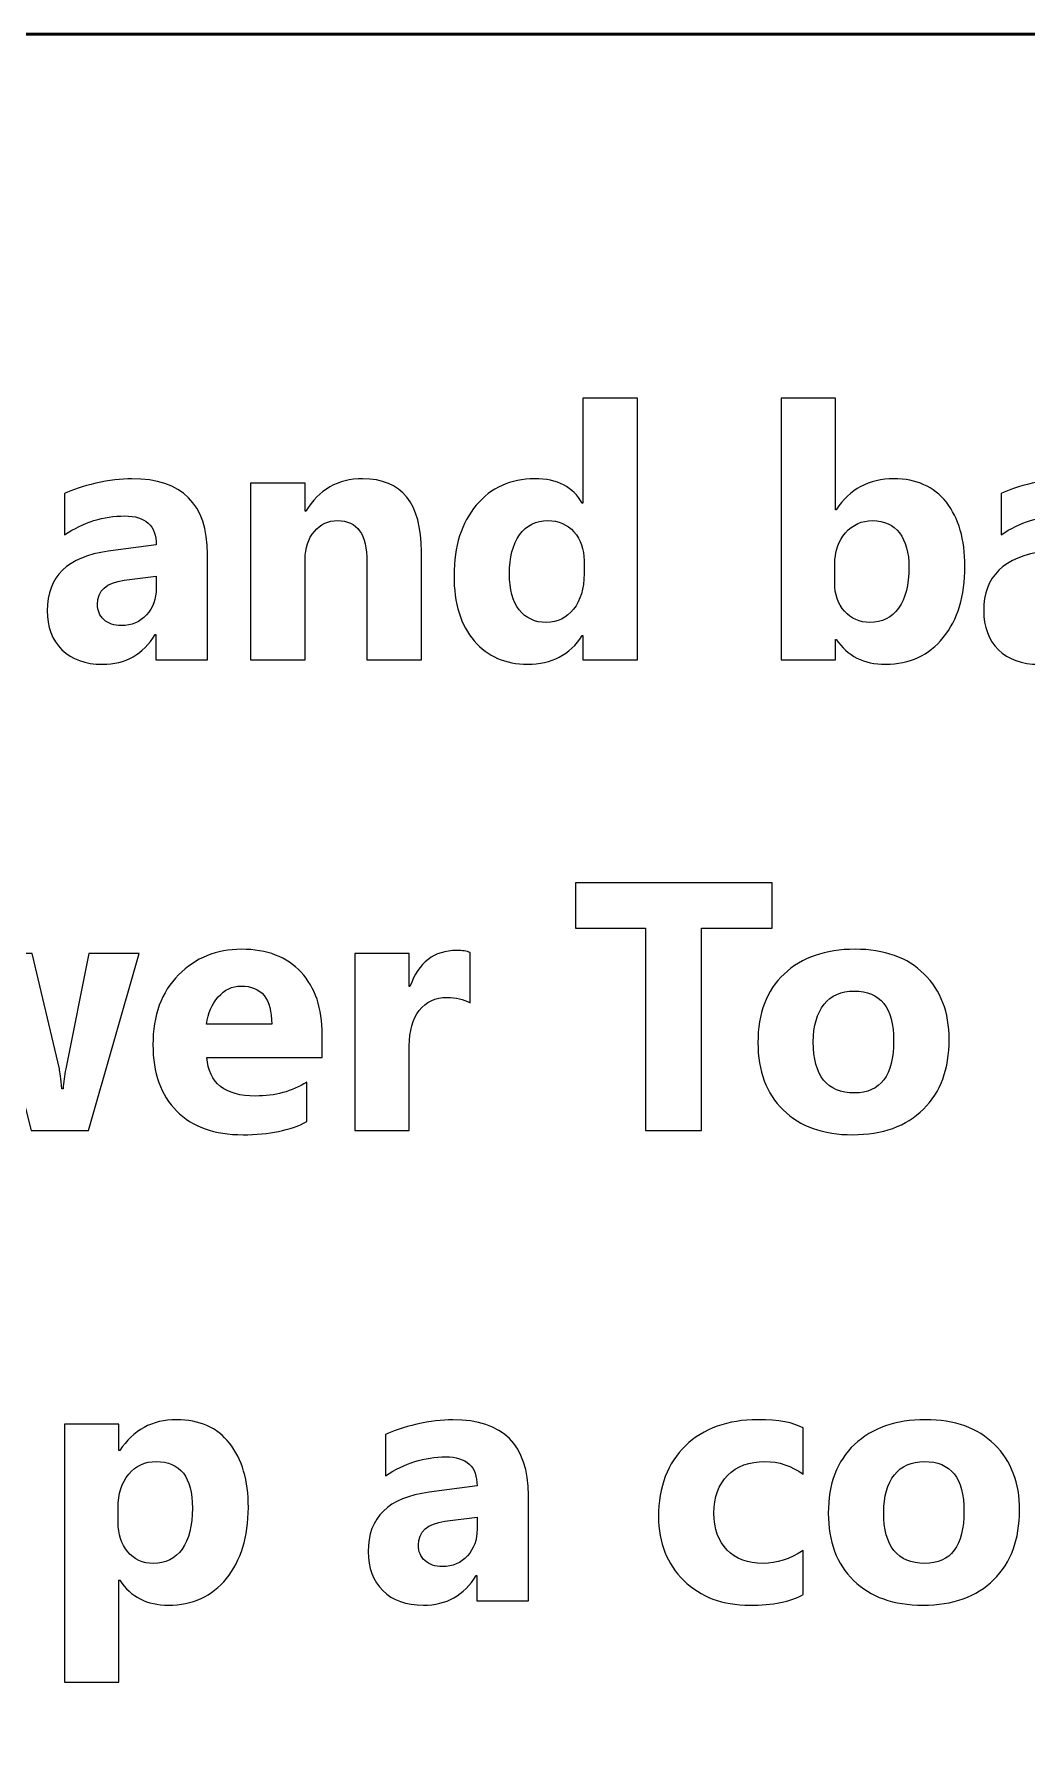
# Model space of a CAD drawing. Header units: centimetres. Extents: x -150 to 29, y -15 to 29.
# Drawn here: x -4.856 to -3.074, y -7.975 to -4.9 of the extents above; entities that cross this region are included whole.
import ezdxf

# ---------------------------------------------------------------- set-up
doc = ezdxf.new("R2010")
doc.units = ezdxf.units.CM
doc.header["$MEASUREMENT"] = 0
doc.layers.add('Layer 1', color=7, linetype='Continuous')

msp = doc.modelspace()

# ---------------------------------------------------------------- linework, layer by layer
at = {"layer": 'Layer 1', "color": 5, "lineweight": 53}
msp.add_open_spline([(-13.5, -4.9), (-13.5, -4.9), (4.5, -4.9), (4.5, -4.9), (4.5, -4.9), (4.5, -4.9), (4.5, -12.1), (4.5, -12.1), (4.5, -12.1), (4.5, -12.1), (-13.5, -12.1), (-13.5, -12.1), (-13.5, -12.1), (-13.5, -12.1), (-13.5, -4.9), (-13.5, -4.9)], degree=3, knots=[0, 0, 0, 0, 0.2, 0.2, 0.2, 0.2, 0.4, 0.4, 0.4, 0.4, 0.6, 0.6, 0.6, 0.6, 1, 1, 1, 1], dxfattribs=at)
at = {"layer": 'Layer 1', "color": 202, "lineweight": 9}
for points, knots in [([(-3.77265, -6.02336), (-3.77265, -6.02336), (-3.87066, -6.02336), (-3.87066, -6.02336), (-3.87066, -6.02336), (-3.87066, -6.02336), (-3.87066, -5.97965), (-3.87066, -5.97965), (-3.87066, -5.97965), (-3.87066, -5.97965), (-3.87182, -5.97965), (-3.87182, -5.97965), (-3.87182, -5.97965), (-3.89415, -6.01394), (-3.92696, -6.03109), (-3.97014, -6.03109), (-3.97014, -6.03109), (-4.00983, -6.03109), (-4.04179, -6.01712), (-4.06592, -5.98907), (-4.06592, -5.98907), (-4.09015, -5.96113), (-4.10222, -5.92197), (-4.10222, -5.8717), (-4.10222, -5.8717), (-4.10222, -5.81921), (-4.08888, -5.77719), (-4.06221, -5.74555), (-4.06221, -5.74555), (-4.03554, -5.7139), (-4.00062, -5.69813), (-3.95744, -5.69813), (-3.95744, -5.69813), (-3.91648, -5.69813), (-3.88801, -5.71274), (-3.87182, -5.74216), (-3.87182, -5.74216), (-3.87182, -5.74216), (-3.87066, -5.74216), (-3.87066, -5.74216), (-3.87066, -5.74216), (-3.87066, -5.74216), (-3.87066, -5.55335), (-3.87066, -5.55335), (-3.87066, -5.55335), (-3.87066, -5.55335), (-3.77265, -5.55335), (-3.77265, -5.55335), (-3.77265, -5.55335), (-3.77265, -5.55335), (-3.77265, -6.02336), (-3.77265, -6.02336)], [0, 0, 0, 0, 0.0714286, 0.0714286, 0.0714286, 0.0714286, 0.1428571, 0.1428571, 0.1428571, 0.1428571, 0.2142857, 0.2142857, 0.2142857, 0.2142857, 0.2857143, 0.2857143, 0.2857143, 0.2857143, 0.3571429, 0.3571429, 0.3571429, 0.3571429, 0.4285714, 0.4285714, 0.4285714, 0.4285714, 0.5, 0.5, 0.5, 0.5, 0.5714286, 0.5714286, 0.5714286, 0.5714286, 0.6428571, 0.6428571, 0.6428571, 0.6428571, 0.7142857, 0.7142857, 0.7142857, 0.7142857, 0.7857143, 0.7857143, 0.7857143, 0.7857143, 0.8571429, 0.8571429, 0.8571429, 0.8571429, 1, 1, 1, 1]), ([(-3.41579, -5.98642), (-3.41579, -5.98642), (-3.41706, -5.98642), (-3.41706, -5.98642), (-3.41706, -5.98642), (-3.41706, -5.98642), (-3.41706, -6.02336), (-3.41706, -6.02336), (-3.41706, -6.02336), (-3.41706, -6.02336), (-3.51495, -6.02336), (-3.51495, -6.02336), (-3.51495, -6.02336), (-3.51495, -6.02336), (-3.51495, -5.55335), (-3.51495, -5.55335), (-3.51495, -5.55335), (-3.51495, -5.55335), (-3.41706, -5.55335), (-3.41706, -5.55335), (-3.41706, -5.55335), (-3.41706, -5.55335), (-3.41706, -5.75359), (-3.41706, -5.75359), (-3.41706, -5.75359), (-3.41706, -5.75359), (-3.41579, -5.75359), (-3.41579, -5.75359), (-3.41579, -5.75359), (-3.39155, -5.71665), (-3.35716, -5.69813), (-3.3125, -5.69813), (-3.3125, -5.69813), (-3.27164, -5.69813), (-3.24011, -5.71221), (-3.21799, -5.74026), (-3.21799, -5.74026), (-3.19587, -5.76841), (-3.18475, -5.80682), (-3.18475, -5.85561), (-3.18475, -5.85561), (-3.18475, -5.90853), (-3.19767, -5.95097), (-3.22349, -5.98304), (-3.22349, -5.98304), (-3.24942, -6.0151), (-3.28392, -6.03109), (-3.3271, -6.03109), (-3.3271, -6.03109), (-3.36615, -6.03109), (-3.39568, -6.01627), (-3.41579, -5.98642)], [0, 0, 0, 0, 0.0714286, 0.0714286, 0.0714286, 0.0714286, 0.1428571, 0.1428571, 0.1428571, 0.1428571, 0.2142857, 0.2142857, 0.2142857, 0.2142857, 0.2857143, 0.2857143, 0.2857143, 0.2857143, 0.3571429, 0.3571429, 0.3571429, 0.3571429, 0.4285714, 0.4285714, 0.4285714, 0.4285714, 0.5, 0.5, 0.5, 0.5, 0.5714286, 0.5714286, 0.5714286, 0.5714286, 0.6428571, 0.6428571, 0.6428571, 0.6428571, 0.7142857, 0.7142857, 0.7142857, 0.7142857, 0.7857143, 0.7857143, 0.7857143, 0.7857143, 0.8571429, 0.8571429, 0.8571429, 0.8571429, 1, 1, 1, 1]), ([(-4.54503, -6.02336), (-4.54503, -6.02336), (-4.63774, -6.02336), (-4.63774, -6.02336), (-4.63774, -6.02336), (-4.63774, -6.02336), (-4.63774, -5.97775), (-4.63774, -5.97775), (-4.63774, -5.97775), (-4.63774, -5.97775), (-4.63901, -5.97775), (-4.63901, -5.97775), (-4.63901, -5.97775), (-4.66029, -6.01331), (-4.69183, -6.03109), (-4.73363, -6.03109), (-4.73363, -6.03109), (-4.76443, -6.03109), (-4.78866, -6.02241), (-4.80634, -6.00494), (-4.80634, -6.00494), (-4.82401, -5.98748), (-4.8328, -5.96409), (-4.8328, -5.93499), (-4.8328, -5.93499), (-4.8328, -5.87339), (-4.79628, -5.83783), (-4.72336, -5.82831), (-4.72336, -5.82831), (-4.72336, -5.82831), (-4.63711, -5.81688), (-4.63711, -5.81688), (-4.63711, -5.81688), (-4.63711, -5.78217), (-4.65595, -5.76481), (-4.69362, -5.76481), (-4.69362, -5.76481), (-4.73141, -5.76481), (-4.76739, -5.77603), (-4.80147, -5.79857), (-4.80147, -5.79857), (-4.80147, -5.79857), (-4.80147, -5.7248), (-4.80147, -5.7248), (-4.80147, -5.7248), (-4.78782, -5.71771), (-4.76919, -5.71157), (-4.74548, -5.70618), (-4.74548, -5.70618), (-4.72188, -5.70078), (-4.70029, -5.69813), (-4.68082, -5.69813), (-4.68082, -5.69813), (-4.59033, -5.69813), (-4.54503, -5.74332), (-4.54503, -5.8336), (-4.54503, -5.8336), (-4.54503, -5.8336), (-4.54503, -6.02336), (-4.54503, -6.02336)], [0, 0, 0, 0, 0.0625, 0.0625, 0.0625, 0.0625, 0.125, 0.125, 0.125, 0.125, 0.1875, 0.1875, 0.1875, 0.1875, 0.25, 0.25, 0.25, 0.25, 0.3125, 0.3125, 0.3125, 0.3125, 0.375, 0.375, 0.375, 0.375, 0.4375, 0.4375, 0.4375, 0.4375, 0.5, 0.5, 0.5, 0.5, 0.5625, 0.5625, 0.5625, 0.5625, 0.625, 0.625, 0.625, 0.625, 0.6875, 0.6875, 0.6875, 0.6875, 0.75, 0.75, 0.75, 0.75, 0.8125, 0.8125, 0.8125, 0.8125, 0.875, 0.875, 0.875, 0.875, 1, 1, 1, 1]), ([(-4.16086, -6.02336), (-4.16086, -6.02336), (-4.25854, -6.02336), (-4.25854, -6.02336), (-4.25854, -6.02336), (-4.25854, -6.02336), (-4.25854, -5.84694), (-4.25854, -5.84694), (-4.25854, -5.84694), (-4.25854, -5.79772), (-4.27611, -5.77317), (-4.31124, -5.77317), (-4.31124, -5.77317), (-4.32818, -5.77317), (-4.34215, -5.77963), (-4.35305, -5.79264), (-4.35305, -5.79264), (-4.36406, -5.80566), (-4.36956, -5.82228), (-4.36956, -5.84228), (-4.36956, -5.84228), (-4.36956, -5.84228), (-4.36956, -6.02336), (-4.36956, -6.02336), (-4.36956, -6.02336), (-4.36956, -6.02336), (-4.46745, -6.02336), (-4.46745, -6.02336), (-4.46745, -6.02336), (-4.46745, -6.02336), (-4.46745, -5.70586), (-4.46745, -5.70586), (-4.46745, -5.70586), (-4.46745, -5.70586), (-4.36956, -5.70586), (-4.36956, -5.70586), (-4.36956, -5.70586), (-4.36956, -5.70586), (-4.36956, -5.75613), (-4.36956, -5.75613), (-4.36956, -5.75613), (-4.36956, -5.75613), (-4.36829, -5.75613), (-4.36829, -5.75613), (-4.36829, -5.75613), (-4.3449, -5.7174), (-4.31093, -5.69813), (-4.26627, -5.69813), (-4.26627, -5.69813), (-4.19599, -5.69813), (-4.16086, -5.74174), (-4.16086, -5.82894), (-4.16086, -5.82894), (-4.16086, -5.82894), (-4.16086, -6.02336), (-4.16086, -6.02336)], [0, 0, 0, 0, 0.0666667, 0.0666667, 0.0666667, 0.0666667, 0.1333333, 0.1333333, 0.1333333, 0.1333333, 0.2, 0.2, 0.2, 0.2, 0.2666667, 0.2666667, 0.2666667, 0.2666667, 0.3333333, 0.3333333, 0.3333333, 0.3333333, 0.4, 0.4, 0.4, 0.4, 0.4666667, 0.4666667, 0.4666667, 0.4666667, 0.5333333, 0.5333333, 0.5333333, 0.5333333, 0.6, 0.6, 0.6, 0.6, 0.6666667, 0.6666667, 0.6666667, 0.6666667, 0.7333333, 0.7333333, 0.7333333, 0.7333333, 0.8, 0.8, 0.8, 0.8, 0.8666667, 0.8666667, 0.8666667, 0.8666667, 1, 1, 1, 1]), ([(-2.86323, -6.02336), (-2.86323, -6.02336), (-2.95594, -6.02336), (-2.95594, -6.02336), (-2.95594, -6.02336), (-2.95594, -6.02336), (-2.95594, -5.97775), (-2.95594, -5.97775), (-2.95594, -5.97775), (-2.95594, -5.97775), (-2.95721, -5.97775), (-2.95721, -5.97775), (-2.95721, -5.97775), (-2.97849, -6.01331), (-3.01003, -6.03109), (-3.05183, -6.03109), (-3.05183, -6.03109), (-3.08263, -6.03109), (-3.10686, -6.02241), (-3.12454, -6.00494), (-3.12454, -6.00494), (-3.14221, -5.98748), (-3.151, -5.96409), (-3.151, -5.93499), (-3.151, -5.93499), (-3.151, -5.87339), (-3.11448, -5.83783), (-3.04156, -5.82831), (-3.04156, -5.82831), (-3.04156, -5.82831), (-2.95531, -5.81688), (-2.95531, -5.81688), (-2.95531, -5.81688), (-2.95531, -5.78217), (-2.97415, -5.76481), (-3.01182, -5.76481), (-3.01182, -5.76481), (-3.04961, -5.76481), (-3.08559, -5.77603), (-3.11967, -5.79857), (-3.11967, -5.79857), (-3.11967, -5.79857), (-3.11967, -5.7248), (-3.11967, -5.7248), (-3.11967, -5.7248), (-3.10602, -5.71771), (-3.08739, -5.71157), (-3.06368, -5.70618), (-3.06368, -5.70618), (-3.04008, -5.70078), (-3.01849, -5.69813), (-2.99902, -5.69813), (-2.99902, -5.69813), (-2.90853, -5.69813), (-2.86323, -5.74332), (-2.86323, -5.8336), (-2.86323, -5.8336), (-2.86323, -5.8336), (-2.86323, -6.02336), (-2.86323, -6.02336)], [0, 0, 0, 0, 0.0625, 0.0625, 0.0625, 0.0625, 0.125, 0.125, 0.125, 0.125, 0.1875, 0.1875, 0.1875, 0.1875, 0.25, 0.25, 0.25, 0.25, 0.3125, 0.3125, 0.3125, 0.3125, 0.375, 0.375, 0.375, 0.375, 0.4375, 0.4375, 0.4375, 0.4375, 0.5, 0.5, 0.5, 0.5, 0.5625, 0.5625, 0.5625, 0.5625, 0.625, 0.625, 0.625, 0.625, 0.6875, 0.6875, 0.6875, 0.6875, 0.75, 0.75, 0.75, 0.75, 0.8125, 0.8125, 0.8125, 0.8125, 0.875, 0.875, 0.875, 0.875, 1, 1, 1, 1]), ([(-3.86875, -5.86895), (-3.86875, -5.86895), (-3.86875, -5.84503), (-3.86875, -5.84503), (-3.86875, -5.84503), (-3.86875, -5.82439), (-3.87478, -5.80725), (-3.88674, -5.7936), (-3.88674, -5.7936), (-3.8987, -5.77994), (-3.91436, -5.77317), (-3.93352, -5.77317), (-3.93352, -5.77317), (-3.95522, -5.77317), (-3.97226, -5.78164), (-3.98443, -5.79868), (-3.98443, -5.79868), (-3.9966, -5.81582), (-4.00274, -5.83921), (-4.00274, -5.86895), (-4.00274, -5.86895), (-4.00274, -5.89689), (-3.99681, -5.91837), (-3.98506, -5.9334), (-3.98506, -5.9334), (-3.97321, -5.94854), (-3.95691, -5.95605), (-3.93606, -5.95605), (-3.93606, -5.95605), (-3.91616, -5.95605), (-3.89997, -5.94811), (-3.88748, -5.93224), (-3.88748, -5.93224), (-3.87499, -5.91626), (-3.86875, -5.8952), (-3.86875, -5.86895)], [0, 0, 0, 0, 0.1, 0.1, 0.1, 0.1, 0.2, 0.2, 0.2, 0.2, 0.3, 0.3, 0.3, 0.3, 0.4, 0.4, 0.4, 0.4, 0.5, 0.5, 0.5, 0.5, 0.6, 0.6, 0.6, 0.6, 0.7, 0.7, 0.7, 0.7, 0.8, 0.8, 0.8, 0.8, 1, 1, 1, 1]), ([(-3.41854, -5.85254), (-3.41854, -5.85254), (-3.41854, -5.88504), (-3.41854, -5.88504), (-3.41854, -5.88504), (-3.41854, -5.90557), (-3.41272, -5.9225), (-3.40087, -5.93594), (-3.40087, -5.93594), (-3.38912, -5.94938), (-3.37398, -5.95605), (-3.35557, -5.95605), (-3.35557, -5.95605), (-3.33334, -5.95605), (-3.31599, -5.94748), (-3.30371, -5.93023), (-3.30371, -5.93023), (-3.29143, -5.91298), (-3.28519, -5.88853), (-3.28519, -5.85688), (-3.28519, -5.85688), (-3.28519, -5.83064), (-3.29091, -5.81011), (-3.30212, -5.79529), (-3.30212, -5.79529), (-3.31345, -5.78058), (-3.32943, -5.77317), (-3.35038, -5.77317), (-3.35038, -5.77317), (-3.36996, -5.77317), (-3.38626, -5.78047), (-3.39917, -5.79518), (-3.39917, -5.79518), (-3.41208, -5.80979), (-3.41854, -5.82894), (-3.41854, -5.85254)], [0, 0, 0, 0, 0.1, 0.1, 0.1, 0.1, 0.2, 0.2, 0.2, 0.2, 0.3, 0.3, 0.3, 0.3, 0.4, 0.4, 0.4, 0.4, 0.5, 0.5, 0.5, 0.5, 0.6, 0.6, 0.6, 0.6, 0.7, 0.7, 0.7, 0.7, 0.8, 0.8, 0.8, 0.8, 1, 1, 1, 1]), ([(-4.63711, -5.89435), (-4.63711, -5.89435), (-4.63711, -5.87297), (-4.63711, -5.87297), (-4.63711, -5.87297), (-4.63711, -5.87297), (-4.69479, -5.88038), (-4.69479, -5.88038), (-4.69479, -5.88038), (-4.72664, -5.88451), (-4.74252, -5.8989), (-4.74252, -5.92356), (-4.74252, -5.92356), (-4.74252, -5.93467), (-4.73871, -5.94388), (-4.73098, -5.95097), (-4.73098, -5.95097), (-4.72315, -5.95806), (-4.71267, -5.96166), (-4.69945, -5.96166), (-4.69945, -5.96166), (-4.68103, -5.96166), (-4.66611, -5.95531), (-4.65447, -5.94261), (-4.65447, -5.94261), (-4.64293, -5.92991), (-4.63711, -5.91382), (-4.63711, -5.89435)], [0, 0, 0, 0, 0.125, 0.125, 0.125, 0.125, 0.25, 0.25, 0.25, 0.25, 0.375, 0.375, 0.375, 0.375, 0.5, 0.5, 0.5, 0.5, 0.625, 0.625, 0.625, 0.625, 0.75, 0.75, 0.75, 0.75, 1, 1, 1, 1]), ([(-3.53073, -6.50491), (-3.53073, -6.50491), (-3.65762, -6.50491), (-3.65762, -6.50491), (-3.65762, -6.50491), (-3.65762, -6.50491), (-3.65762, -6.86802), (-3.65762, -6.86802), (-3.65762, -6.86802), (-3.65762, -6.86802), (-3.75806, -6.86802), (-3.75806, -6.86802), (-3.75806, -6.86802), (-3.75806, -6.86802), (-3.75806, -6.50491), (-3.75806, -6.50491), (-3.75806, -6.50491), (-3.75806, -6.50491), (-3.88421, -6.50491), (-3.88421, -6.50491), (-3.88421, -6.50491), (-3.88421, -6.50491), (-3.88421, -6.42341), (-3.88421, -6.42341), (-3.88421, -6.42341), (-3.88421, -6.42341), (-3.53073, -6.42341), (-3.53073, -6.42341), (-3.53073, -6.42341), (-3.53073, -6.42341), (-3.53073, -6.50491), (-3.53073, -6.50491)], [0, 0, 0, 0, 0.1111111, 0.1111111, 0.1111111, 0.1111111, 0.2222222, 0.2222222, 0.2222222, 0.2222222, 0.3333333, 0.3333333, 0.3333333, 0.3333333, 0.4444444, 0.4444444, 0.4444444, 0.4444444, 0.5555556, 0.5555556, 0.5555556, 0.5555556, 0.6666667, 0.6666667, 0.6666667, 0.6666667, 0.7777778, 0.7777778, 0.7777778, 0.7777778, 1, 1, 1, 1]), ([(-4.33876, -6.73721), (-4.33876, -6.73721), (-4.54588, -6.73721), (-4.54588, -6.73721), (-4.54588, -6.73721), (-4.5426, -6.78325), (-4.51349, -6.80632), (-4.45878, -6.80632), (-4.45878, -6.80632), (-4.42385, -6.80632), (-4.39316, -6.79806), (-4.3667, -6.78155), (-4.3667, -6.78155), (-4.3667, -6.78155), (-4.3667, -6.85225), (-4.3667, -6.85225), (-4.3667, -6.85225), (-4.39602, -6.86791), (-4.43412, -6.87575), (-4.48111, -6.87575), (-4.48111, -6.87575), (-4.53233, -6.87575), (-4.57213, -6.86156), (-4.60049, -6.83309), (-4.60049, -6.83309), (-4.62875, -6.80473), (-4.64293, -6.76504), (-4.64293, -6.71424), (-4.64293, -6.71424), (-4.64293, -6.66154), (-4.62769, -6.61973), (-4.597, -6.58894), (-4.597, -6.58894), (-4.56641, -6.55814), (-4.52884, -6.54279), (-4.48418, -6.54279), (-4.48418, -6.54279), (-4.43793, -6.54279), (-4.40205, -6.55655), (-4.37676, -6.58396), (-4.37676, -6.58396), (-4.35146, -6.61148), (-4.33876, -6.64884), (-4.33876, -6.69593), (-4.33876, -6.69593), (-4.33876, -6.69593), (-4.33876, -6.73721), (-4.33876, -6.73721)], [0, 0, 0, 0, 0.0769231, 0.0769231, 0.0769231, 0.0769231, 0.1538462, 0.1538462, 0.1538462, 0.1538462, 0.2307692, 0.2307692, 0.2307692, 0.2307692, 0.3076923, 0.3076923, 0.3076923, 0.3076923, 0.3846154, 0.3846154, 0.3846154, 0.3846154, 0.4615385, 0.4615385, 0.4615385, 0.4615385, 0.5384615, 0.5384615, 0.5384615, 0.5384615, 0.6153846, 0.6153846, 0.6153846, 0.6153846, 0.6923077, 0.6923077, 0.6923077, 0.6923077, 0.7692308, 0.7692308, 0.7692308, 0.7692308, 0.8461538, 0.8461538, 0.8461538, 0.8461538, 1, 1, 1, 1]), ([(-4.07333, -6.63889), (-4.08518, -6.63243), (-4.09894, -6.62926), (-4.1146, -6.62926), (-4.1146, -6.62926), (-4.13588, -6.62926), (-4.15249, -6.63709), (-4.16456, -6.65265), (-4.16456, -6.65265), (-4.17652, -6.66831), (-4.18255, -6.68948), (-4.18255, -6.71636), (-4.18255, -6.71636), (-4.18255, -6.71636), (-4.18255, -6.86802), (-4.18255, -6.86802), (-4.18255, -6.86802), (-4.18255, -6.86802), (-4.28044, -6.86802), (-4.28044, -6.86802), (-4.28044, -6.86802), (-4.28044, -6.86802), (-4.28044, -6.55052), (-4.28044, -6.55052), (-4.28044, -6.55052), (-4.28044, -6.55052), (-4.18255, -6.55052), (-4.18255, -6.55052), (-4.18255, -6.55052), (-4.18255, -6.55052), (-4.18255, -6.60947), (-4.18255, -6.60947), (-4.18255, -6.60947), (-4.18255, -6.60947), (-4.18128, -6.60947), (-4.18128, -6.60947), (-4.18128, -6.60947), (-4.16572, -6.56639), (-4.13789, -6.54491), (-4.09756, -6.54491), (-4.09756, -6.54491), (-4.08719, -6.54491), (-4.07915, -6.54618), (-4.07333, -6.54861), (-4.07333, -6.54861), (-4.07333, -6.54861), (-4.07333, -6.63889), (-4.07333, -6.63889)], [0, 0, 0, 0, 0.0769231, 0.0769231, 0.0769231, 0.0769231, 0.1538462, 0.1538462, 0.1538462, 0.1538462, 0.2307692, 0.2307692, 0.2307692, 0.2307692, 0.3076923, 0.3076923, 0.3076923, 0.3076923, 0.3846154, 0.3846154, 0.3846154, 0.3846154, 0.4615385, 0.4615385, 0.4615385, 0.4615385, 0.5384615, 0.5384615, 0.5384615, 0.5384615, 0.6153846, 0.6153846, 0.6153846, 0.6153846, 0.6923077, 0.6923077, 0.6923077, 0.6923077, 0.7692308, 0.7692308, 0.7692308, 0.7692308, 0.8461538, 0.8461538, 0.8461538, 0.8461538, 1, 1, 1, 1]), ([(-3.38626, -6.87575), (-3.43918, -6.87575), (-3.48077, -6.86093), (-3.51104, -6.8313), (-3.51104, -6.8313), (-3.5413, -6.80166), (-3.55644, -6.76134), (-3.55644, -6.71054), (-3.55644, -6.71054), (-3.55644, -6.65805), (-3.54078, -6.61688), (-3.50934, -6.58724), (-3.50934, -6.58724), (-3.47791, -6.55761), (-3.43537, -6.54279), (-3.38192, -6.54279), (-3.38192, -6.54279), (-3.32921, -6.54279), (-3.28783, -6.55761), (-3.25788, -6.58724), (-3.25788, -6.58724), (-3.22793, -6.61688), (-3.2129, -6.65614), (-3.2129, -6.70493), (-3.2129, -6.70493), (-3.2129, -6.75764), (-3.22836, -6.79933), (-3.25926, -6.82992), (-3.25926, -6.82992), (-3.29016, -6.86051), (-3.3325, -6.87575), (-3.38626, -6.87575)], [0, 0, 0, 0, 0.1111111, 0.1111111, 0.1111111, 0.1111111, 0.2222222, 0.2222222, 0.2222222, 0.2222222, 0.3333333, 0.3333333, 0.3333333, 0.3333333, 0.4444444, 0.4444444, 0.4444444, 0.4444444, 0.5555556, 0.5555556, 0.5555556, 0.5555556, 0.6666667, 0.6666667, 0.6666667, 0.6666667, 0.7777778, 0.7777778, 0.7777778, 0.7777778, 1, 1, 1, 1]), ([(-4.66748, -6.55052), (-4.66748, -6.55052), (-4.75892, -6.86802), (-4.75892, -6.86802), (-4.75892, -6.86802), (-4.75892, -6.86802), (-4.8619, -6.86802), (-4.8619, -6.86802), (-4.8619, -6.86802), (-4.8619, -6.86802), (-4.90868, -6.68196), (-4.90868, -6.68196), (-4.90868, -6.68196), (-4.91175, -6.66958), (-4.91355, -6.65604), (-4.91397, -6.64132), (-4.91397, -6.64132), (-4.91397, -6.64132), (-4.91577, -6.64132), (-4.91577, -6.64132), (-4.91577, -6.64132), (-4.91725, -6.65752), (-4.91926, -6.67064), (-4.92201, -6.68069), (-4.92201, -6.68069), (-4.92201, -6.68069), (-4.97228, -6.86802), (-4.97228, -6.86802), (-4.97228, -6.86802), (-4.97228, -6.86802), (-5.07388, -6.86802), (-5.07388, -6.86802), (-5.07388, -6.86802), (-5.07388, -6.86802), (-5.16353, -6.55052), (-5.16353, -6.55052), (-5.16353, -6.55052), (-5.16353, -6.55052), (-5.06372, -6.55052), (-5.06372, -6.55052), (-5.06372, -6.55052), (-5.06372, -6.55052), (-5.02002, -6.75764), (-5.02002, -6.75764), (-5.02002, -6.75764), (-5.0179, -6.76737), (-5.01631, -6.77912), (-5.01536, -6.79298), (-5.01536, -6.79298), (-5.01536, -6.79298), (-5.01345, -6.79298), (-5.01345, -6.79298), (-5.01345, -6.79298), (-5.0124, -6.77848), (-5.0106, -6.76631), (-5.00784, -6.75637), (-5.00784, -6.75637), (-5.00784, -6.75637), (-4.95334, -6.55052), (-4.95334, -6.55052), (-4.95334, -6.55052), (-4.95334, -6.55052), (-4.86, -6.55052), (-4.86, -6.55052), (-4.86, -6.55052), (-4.86, -6.55052), (-4.81099, -6.75764), (-4.81099, -6.75764), (-4.81099, -6.75764), (-4.80972, -6.76282), (-4.80835, -6.77478), (-4.80666, -6.79362), (-4.80666, -6.79362), (-4.80666, -6.79362), (-4.80443, -6.79362), (-4.80443, -6.79362), (-4.80443, -6.79362), (-4.80348, -6.78166), (-4.80179, -6.76959), (-4.79956, -6.75764), (-4.79956, -6.75764), (-4.79956, -6.75764), (-4.75829, -6.55052), (-4.75829, -6.55052), (-4.75829, -6.55052), (-4.75829, -6.55052), (-4.66748, -6.55052), (-4.66748, -6.55052)], [0, 0, 0, 0, 0.0434783, 0.0434783, 0.0434783, 0.0434783, 0.0869565, 0.0869565, 0.0869565, 0.0869565, 0.1304348, 0.1304348, 0.1304348, 0.1304348, 0.173913, 0.173913, 0.173913, 0.173913, 0.2173913, 0.2173913, 0.2173913, 0.2173913, 0.2608696, 0.2608696, 0.2608696, 0.2608696, 0.3043478, 0.3043478, 0.3043478, 0.3043478, 0.3478261, 0.3478261, 0.3478261, 0.3478261, 0.3913043, 0.3913043, 0.3913043, 0.3913043, 0.4347826, 0.4347826, 0.4347826, 0.4347826, 0.4782609, 0.4782609, 0.4782609, 0.4782609, 0.5217391, 0.5217391, 0.5217391, 0.5217391, 0.5652174, 0.5652174, 0.5652174, 0.5652174, 0.6086957, 0.6086957, 0.6086957, 0.6086957, 0.6521739, 0.6521739, 0.6521739, 0.6521739, 0.6956522, 0.6956522, 0.6956522, 0.6956522, 0.7391304, 0.7391304, 0.7391304, 0.7391304, 0.7826087, 0.7826087, 0.7826087, 0.7826087, 0.826087, 0.826087, 0.826087, 0.826087, 0.8695652, 0.8695652, 0.8695652, 0.8695652, 0.9130435, 0.9130435, 0.9130435, 0.9130435, 1, 1, 1, 1]), ([(-4.42957, -6.67699), (-4.42957, -6.63159), (-4.44798, -6.60883), (-4.48481, -6.60883), (-4.48481, -6.60883), (-4.50048, -6.60883), (-4.51413, -6.61529), (-4.52556, -6.62831), (-4.52556, -6.62831), (-4.5371, -6.64132), (-4.54397, -6.65762), (-4.54651, -6.67699), (-4.54651, -6.67699), (-4.54651, -6.67699), (-4.42957, -6.67699), (-4.42957, -6.67699)], [0, 0, 0, 0, 0.2, 0.2, 0.2, 0.2, 0.4, 0.4, 0.4, 0.4, 0.6, 0.6, 0.6, 0.6, 1, 1, 1, 1]), ([(-3.38372, -6.61783), (-3.4069, -6.61783), (-3.42489, -6.62577), (-3.43769, -6.64164), (-3.43769, -6.64164), (-3.4505, -6.65762), (-3.45696, -6.68017), (-3.45696, -6.70927), (-3.45696, -6.70927), (-3.45696, -6.77023), (-3.4323, -6.80071), (-3.38308, -6.80071), (-3.38308, -6.80071), (-3.3362, -6.80071), (-3.3127, -6.76938), (-3.3127, -6.70684), (-3.3127, -6.70684), (-3.3127, -6.64746), (-3.33641, -6.61783), (-3.38372, -6.61783)], [0, 0, 0, 0, 0.1666667, 0.1666667, 0.1666667, 0.1666667, 0.3333333, 0.3333333, 0.3333333, 0.3333333, 0.5, 0.5, 0.5, 0.5, 0.6666667, 0.6666667, 0.6666667, 0.6666667, 1, 1, 1, 1]), ([(-4.70263, -7.67574), (-4.70263, -7.67574), (-4.7039, -7.67574), (-4.7039, -7.67574), (-4.7039, -7.67574), (-4.7039, -7.67574), (-4.7039, -7.85873), (-4.7039, -7.85873), (-4.7039, -7.85873), (-4.7039, -7.85873), (-4.80179, -7.85873), (-4.80179, -7.85873), (-4.80179, -7.85873), (-4.80179, -7.85873), (-4.80179, -7.39518), (-4.80179, -7.39518), (-4.80179, -7.39518), (-4.80179, -7.39518), (-4.7039, -7.39518), (-4.7039, -7.39518), (-4.7039, -7.39518), (-4.7039, -7.39518), (-4.7039, -7.44291), (-4.7039, -7.44291), (-4.7039, -7.44291), (-4.7039, -7.44291), (-4.70263, -7.44291), (-4.70263, -7.44291), (-4.70263, -7.44291), (-4.67839, -7.40597), (-4.64442, -7.38745), (-4.60061, -7.38745), (-4.60061, -7.38745), (-4.55944, -7.38745), (-4.52769, -7.40153), (-4.50525, -7.42979), (-4.50525, -7.42979), (-4.48281, -7.45794), (-4.47159, -7.49636), (-4.47159, -7.54493), (-4.47159, -7.54493), (-4.47159, -7.59785), (-4.48472, -7.64029), (-4.51086, -7.67236), (-4.51086, -7.67236), (-4.537, -7.70442), (-4.57182, -7.72041), (-4.61521, -7.72041), (-4.61521, -7.72041), (-4.65342, -7.72041), (-4.68252, -7.70559), (-4.70263, -7.67574)], [0, 0, 0, 0, 0.0714286, 0.0714286, 0.0714286, 0.0714286, 0.1428571, 0.1428571, 0.1428571, 0.1428571, 0.2142857, 0.2142857, 0.2142857, 0.2142857, 0.2857143, 0.2857143, 0.2857143, 0.2857143, 0.3571429, 0.3571429, 0.3571429, 0.3571429, 0.4285714, 0.4285714, 0.4285714, 0.4285714, 0.5, 0.5, 0.5, 0.5, 0.5714286, 0.5714286, 0.5714286, 0.5714286, 0.6428571, 0.6428571, 0.6428571, 0.6428571, 0.7142857, 0.7142857, 0.7142857, 0.7142857, 0.7857143, 0.7857143, 0.7857143, 0.7857143, 0.8571429, 0.8571429, 0.8571429, 0.8571429, 1, 1, 1, 1]), ([(-3.96867, -7.71268), (-3.96867, -7.71268), (-4.06138, -7.71268), (-4.06138, -7.71268), (-4.06138, -7.71268), (-4.06138, -7.71268), (-4.06138, -7.66707), (-4.06138, -7.66707), (-4.06138, -7.66707), (-4.06138, -7.66707), (-4.06265, -7.66707), (-4.06265, -7.66707), (-4.06265, -7.66707), (-4.08393, -7.70263), (-4.11547, -7.72041), (-4.15727, -7.72041), (-4.15727, -7.72041), (-4.18807, -7.72041), (-4.2123, -7.71173), (-4.22998, -7.69426), (-4.22998, -7.69426), (-4.24765, -7.6768), (-4.25644, -7.65341), (-4.25644, -7.62431), (-4.25644, -7.62431), (-4.25644, -7.56271), (-4.21992, -7.52715), (-4.147, -7.51763), (-4.147, -7.51763), (-4.147, -7.51763), (-4.06075, -7.5062), (-4.06075, -7.5062), (-4.06075, -7.5062), (-4.06075, -7.47149), (-4.07959, -7.45413), (-4.11726, -7.45413), (-4.11726, -7.45413), (-4.15505, -7.45413), (-4.19103, -7.46535), (-4.22511, -7.48789), (-4.22511, -7.48789), (-4.22511, -7.48789), (-4.22511, -7.41412), (-4.22511, -7.41412), (-4.22511, -7.41412), (-4.21146, -7.40703), (-4.19283, -7.40089), (-4.16912, -7.3955), (-4.16912, -7.3955), (-4.14552, -7.3901), (-4.12393, -7.38745), (-4.10446, -7.38745), (-4.10446, -7.38745), (-4.01397, -7.38745), (-3.96867, -7.43264), (-3.96867, -7.52292), (-3.96867, -7.52292), (-3.96867, -7.52292), (-3.96867, -7.71268), (-3.96867, -7.71268)], [0, 0, 0, 0, 0.0625, 0.0625, 0.0625, 0.0625, 0.125, 0.125, 0.125, 0.125, 0.1875, 0.1875, 0.1875, 0.1875, 0.25, 0.25, 0.25, 0.25, 0.3125, 0.3125, 0.3125, 0.3125, 0.375, 0.375, 0.375, 0.375, 0.4375, 0.4375, 0.4375, 0.4375, 0.5, 0.5, 0.5, 0.5, 0.5625, 0.5625, 0.5625, 0.5625, 0.625, 0.625, 0.625, 0.625, 0.6875, 0.6875, 0.6875, 0.6875, 0.75, 0.75, 0.75, 0.75, 0.8125, 0.8125, 0.8125, 0.8125, 0.875, 0.875, 0.875, 0.875, 1, 1, 1, 1]), ([(-3.47539, -7.70125), (-3.4975, -7.71406), (-3.52947, -7.72041), (-3.57116, -7.72041), (-3.57116, -7.72041), (-3.61995, -7.72041), (-3.65943, -7.70569), (-3.68959, -7.67606), (-3.68959, -7.67606), (-3.71975, -7.64653), (-3.73489, -7.60843), (-3.73489, -7.56166), (-3.73489, -7.56166), (-3.73489, -7.50768), (-3.7187, -7.46524), (-3.68642, -7.43413), (-3.68642, -7.43413), (-3.65403, -7.40301), (-3.61075, -7.38745), (-3.55656, -7.38745), (-3.55656, -7.38745), (-3.5192, -7.38745), (-3.49211, -7.39243), (-3.47539, -7.40227), (-3.47539, -7.40227), (-3.47539, -7.40227), (-3.47539, -7.48546), (-3.47539, -7.48546), (-3.47539, -7.48546), (-3.49581, -7.47011), (-3.51867, -7.46249), (-3.54386, -7.46249), (-3.54386, -7.46249), (-3.57201, -7.46249), (-3.59424, -7.47064), (-3.61075, -7.48715), (-3.61075, -7.48715), (-3.62715, -7.50355), (-3.63541, -7.5262), (-3.63541, -7.5552), (-3.63541, -7.5552), (-3.63541, -7.58325), (-3.62747, -7.60536), (-3.6118, -7.62135), (-3.6118, -7.62135), (-3.59614, -7.63743), (-3.57445, -7.64537), (-3.54703, -7.64537), (-3.54703, -7.64537), (-3.52259, -7.64537), (-3.49877, -7.63775), (-3.47539, -7.6224), (-3.47539, -7.6224), (-3.47539, -7.6224), (-3.47539, -7.70125), (-3.47539, -7.70125)], [0, 0, 0, 0, 0.0666667, 0.0666667, 0.0666667, 0.0666667, 0.1333333, 0.1333333, 0.1333333, 0.1333333, 0.2, 0.2, 0.2, 0.2, 0.2666667, 0.2666667, 0.2666667, 0.2666667, 0.3333333, 0.3333333, 0.3333333, 0.3333333, 0.4, 0.4, 0.4, 0.4, 0.4666667, 0.4666667, 0.4666667, 0.4666667, 0.5333333, 0.5333333, 0.5333333, 0.5333333, 0.6, 0.6, 0.6, 0.6, 0.6666667, 0.6666667, 0.6666667, 0.6666667, 0.7333333, 0.7333333, 0.7333333, 0.7333333, 0.8, 0.8, 0.8, 0.8, 0.8666667, 0.8666667, 0.8666667, 0.8666667, 1, 1, 1, 1]), ([(-3.25991, -7.72041), (-3.31283, -7.72041), (-3.35442, -7.70559), (-3.38469, -7.67596), (-3.38469, -7.67596), (-3.41495, -7.64632), (-3.43009, -7.606), (-3.43009, -7.5552), (-3.43009, -7.5552), (-3.43009, -7.50271), (-3.41443, -7.46154), (-3.38299, -7.4319), (-3.38299, -7.4319), (-3.35156, -7.40227), (-3.30902, -7.38745), (-3.25557, -7.38745), (-3.25557, -7.38745), (-3.20286, -7.38745), (-3.16148, -7.40227), (-3.13153, -7.4319), (-3.13153, -7.4319), (-3.10158, -7.46154), (-3.08655, -7.5008), (-3.08655, -7.54959), (-3.08655, -7.54959), (-3.08655, -7.6023), (-3.10201, -7.64399), (-3.13291, -7.67458), (-3.13291, -7.67458), (-3.16381, -7.70517), (-3.20615, -7.72041), (-3.25991, -7.72041)], [0, 0, 0, 0, 0.1111111, 0.1111111, 0.1111111, 0.1111111, 0.2222222, 0.2222222, 0.2222222, 0.2222222, 0.3333333, 0.3333333, 0.3333333, 0.3333333, 0.4444444, 0.4444444, 0.4444444, 0.4444444, 0.5555556, 0.5555556, 0.5555556, 0.5555556, 0.6666667, 0.6666667, 0.6666667, 0.6666667, 0.7777778, 0.7777778, 0.7777778, 0.7777778, 1, 1, 1, 1]), ([(-4.70538, -7.54557), (-4.70538, -7.54557), (-4.70538, -7.57097), (-4.70538, -7.57097), (-4.70538, -7.57097), (-4.70538, -7.59288), (-4.69967, -7.61076), (-4.68802, -7.62463), (-4.68802, -7.62463), (-4.67649, -7.63849), (-4.66125, -7.64537), (-4.64241, -7.64537), (-4.64241, -7.64537), (-4.62018, -7.64537), (-4.60283, -7.6368), (-4.59055, -7.61955), (-4.59055, -7.61955), (-4.57827, -7.6023), (-4.57203, -7.57785), (-4.57203, -7.5462), (-4.57203, -7.5462), (-4.57203, -7.49032), (-4.59373, -7.46249), (-4.63722, -7.46249), (-4.63722, -7.46249), (-4.65723, -7.46249), (-4.67363, -7.47), (-4.68633, -7.48524), (-4.68633, -7.48524), (-4.69903, -7.50048), (-4.70538, -7.52059), (-4.70538, -7.54557)], [0, 0, 0, 0, 0.1111111, 0.1111111, 0.1111111, 0.1111111, 0.2222222, 0.2222222, 0.2222222, 0.2222222, 0.3333333, 0.3333333, 0.3333333, 0.3333333, 0.4444444, 0.4444444, 0.4444444, 0.4444444, 0.5555556, 0.5555556, 0.5555556, 0.5555556, 0.6666667, 0.6666667, 0.6666667, 0.6666667, 0.7777778, 0.7777778, 0.7777778, 0.7777778, 1, 1, 1, 1]), ([(-3.25737, -7.46249), (-3.28055, -7.46249), (-3.29854, -7.47043), (-3.31134, -7.4863), (-3.31134, -7.4863), (-3.32415, -7.50228), (-3.33061, -7.52483), (-3.33061, -7.55393), (-3.33061, -7.55393), (-3.33061, -7.61489), (-3.30595, -7.64537), (-3.25673, -7.64537), (-3.25673, -7.64537), (-3.20985, -7.64537), (-3.18635, -7.61404), (-3.18635, -7.5515), (-3.18635, -7.5515), (-3.18635, -7.49212), (-3.21006, -7.46249), (-3.25737, -7.46249)], [0, 0, 0, 0, 0.1666667, 0.1666667, 0.1666667, 0.1666667, 0.3333333, 0.3333333, 0.3333333, 0.3333333, 0.5, 0.5, 0.5, 0.5, 0.6666667, 0.6666667, 0.6666667, 0.6666667, 1, 1, 1, 1]), ([(-4.06075, -7.58367), (-4.06075, -7.58367), (-4.06075, -7.56229), (-4.06075, -7.56229), (-4.06075, -7.56229), (-4.06075, -7.56229), (-4.11843, -7.5697), (-4.11843, -7.5697), (-4.11843, -7.5697), (-4.15028, -7.57383), (-4.16616, -7.58822), (-4.16616, -7.61288), (-4.16616, -7.61288), (-4.16616, -7.62399), (-4.16235, -7.6332), (-4.15462, -7.64029), (-4.15462, -7.64029), (-4.14679, -7.64738), (-4.13631, -7.65098), (-4.12309, -7.65098), (-4.12309, -7.65098), (-4.10467, -7.65098), (-4.08975, -7.64463), (-4.07811, -7.63193), (-4.07811, -7.63193), (-4.06657, -7.61923), (-4.06075, -7.60314), (-4.06075, -7.58367)], [0, 0, 0, 0, 0.125, 0.125, 0.125, 0.125, 0.25, 0.25, 0.25, 0.25, 0.375, 0.375, 0.375, 0.375, 0.5, 0.5, 0.5, 0.5, 0.625, 0.625, 0.625, 0.625, 0.75, 0.75, 0.75, 0.75, 1, 1, 1, 1])]:
    msp.add_open_spline(points, degree=3, knots=knots, dxfattribs=at)

doc.saveas('drawing.dxf')
